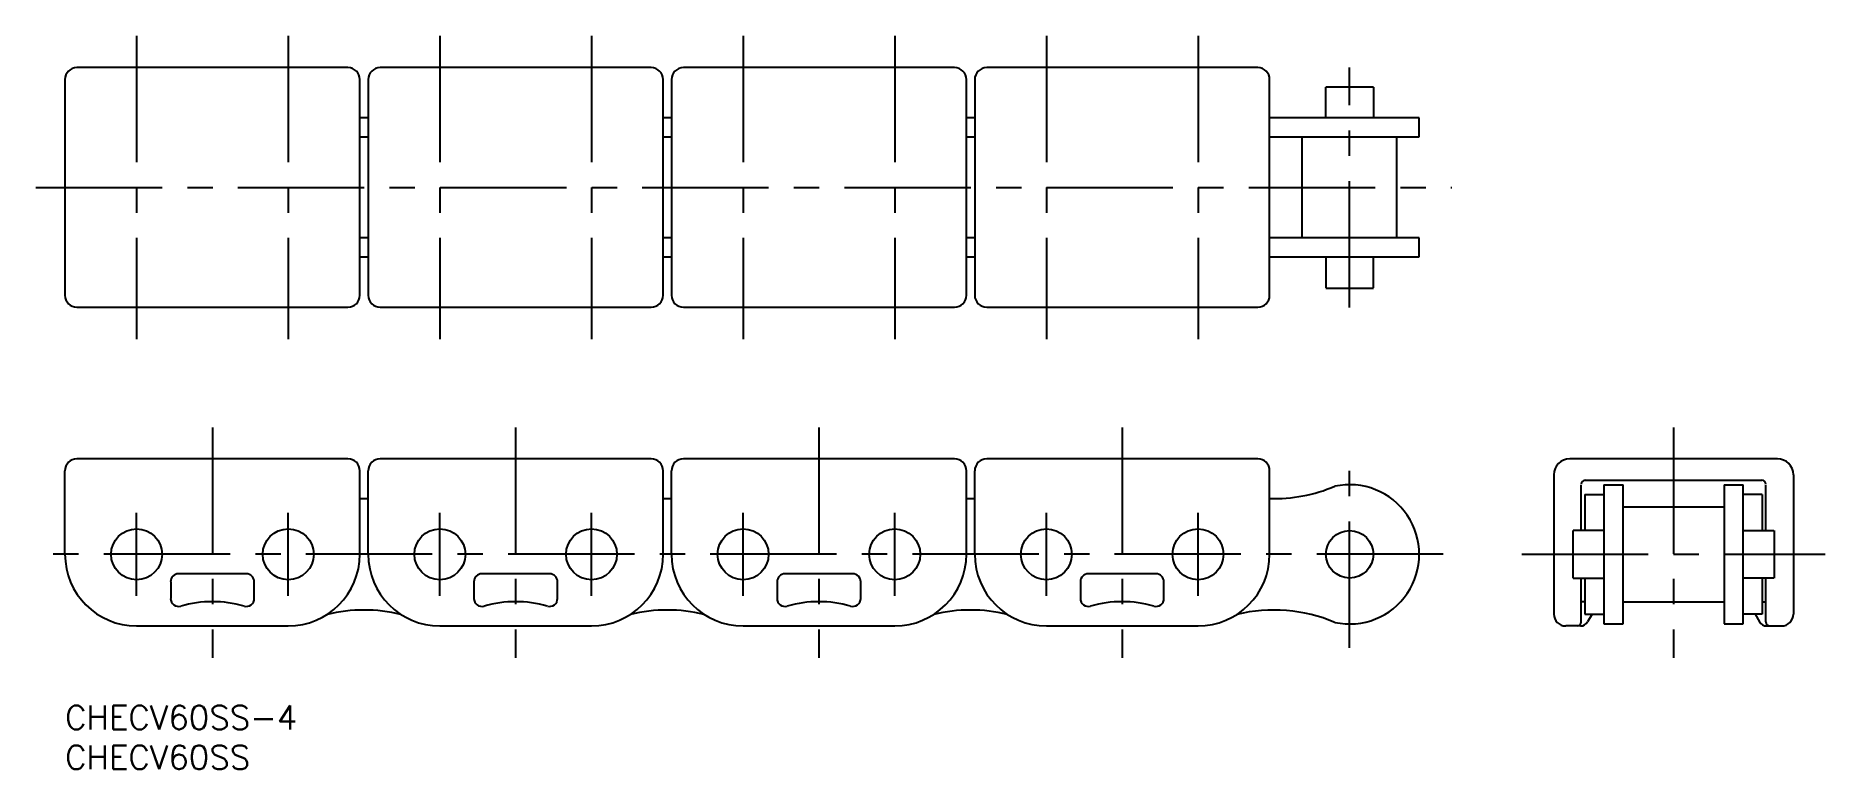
# Model space of a CAD drawing. Extents: x -4 to 221, y -8 to 84.
import ezdxf

# ---------------------------------------------------------------- set-up
doc = ezdxf.new("R2010")
doc.units = 0
doc.header["$LTSCALE"] = 0.5
doc.linetypes.add('CENTER', pattern=[50.8, 31.75, -6.35, 6.35, -6.35])
for name, color, linetype in [('MSM_CENTER', 1, 'CENTER'), ('MSM_CONTINUOUS', 7, 'CONTINUOUS'), ('MSM_PART_NUMBER', 7, 'CONTINUOUS')]:
    doc.layers.add(name, color=color, linetype=linetype)
doc.styles.get("Standard").update_dxf_attribs({"font": 'txt.shx', "height": 3, "bigfont": 'bigfont.shx'})

# ---------------------------------------------------------------- blocks, each defined once
blk = doc.blocks.new('*U11')
at = {"layer": 'MSM_PART_NUMBER'}
blk.add_text('CHECV60SS-4', height=3, dxfattribs=at).set_placement((0, -3))
blk = doc.blocks.new('*U12')
at = {"layer": 'MSM_PART_NUMBER'}
blk.add_text('CHECV60SS', height=3, dxfattribs=at).set_placement((0, -8))

msp = doc.modelspace()

# ---------------------------------------------------------------- linework, layer by layer
at = {"layer": 'MSM_CENTER'}
for p, q in [((9, 84.15), (9, 46.05)), ((28.05, 84.15), (28.05, 46.05)), ((47.1, 84.15), (47.1, 46.05)), ((66.15, 84.15), (66.15, 46.05)), ((85.2, 84.15), (85.2, 46.05)), ((104.25, 84.15), (104.25, 46.05)), ((123.3, 84.15), (123.3, 46.05)), ((142.35, 84.15), (142.35, 46.05)), ((161.4, 50.02), (161.4, 80.18)), ((-3.67, 65.1), (174.26, 65.1)), ((18.52, 34.95), (18.52, 6)), ((56.62, 34.95), (56.62, 6)), ((94.72, 34.95), (94.72, 6)), ((132.82, 34.95), (132.82, 6)), ((202.1, 34.95), (202.1, 6)), ((161.4, 7.25), (161.4, 30.75)), ((9, 13.8), (9, 24.2)), ((28.05, 13.8), (28.05, 24.2)), ((47.1, 13.8), (47.1, 24.2)), ((66.15, 13.8), (66.15, 24.2)), ((85.2, 13.8), (85.2, 24.2)), ((104.25, 13.8), (104.25, 24.2)), ((123.3, 13.8), (123.3, 24.2)), ((142.35, 13.8), (142.35, 24.2)), ((173.15, 19), (-3.67, 19)), ((183.05, 19), (221.15, 19))]:
    msp.add_line(p, q, dxfattribs=at)
at = {"layer": 'MSM_CONTINUOUS'}
for p, q in [((35.55, 80.15), (1.5, 80.15)), ((73.65, 80.15), (39.6, 80.15)), ((111.75, 80.15), (77.7, 80.15)), ((149.85, 80.15), (115.8, 80.15)), ((0, 78.65), (0, 51.55)), ((37.05, 51.55), (37.05, 78.65)), ((38.1, 78.65), (38.1, 51.55)), ((75.15, 51.55), (75.15, 78.65)), ((76.2, 78.65), (76.2, 51.55)), ((113.25, 51.55), (113.25, 78.65)), ((114.3, 78.65), (114.3, 51.55)), ((151.35, 51.55), (151.35, 78.65)), ((158.42, 77.75), (164.38, 77.75)), ((158.42, 73.86), (158.42, 77.7)), ((164.38, 77.7), (164.38, 73.86)), ((38.1, 73.86), (37.05, 73.86)), ((76.2, 73.86), (75.15, 73.86)), ((114.3, 73.86), (113.25, 73.86)), ((170.15, 73.86), (151.35, 73.86)), ((170.15, 71.46), (170.15, 73.86)), ((37.05, 71.46), (38.1, 71.46)), ((75.15, 71.46), (76.2, 71.46)), ((113.25, 71.46), (114.3, 71.46)), ((151.35, 71.46), (170.15, 71.46)), ((155.44, 58.76), (155.44, 71.46)), ((167.35, 58.76), (167.35, 71.46)), ((38.1, 58.76), (37.05, 58.76)), ((76.2, 58.76), (75.15, 58.76)), ((114.3, 58.76), (113.25, 58.76)), ((170.15, 58.76), (151.35, 58.76)), ((170.15, 56.36), (170.15, 58.76)), ((37.05, 56.36), (38.1, 56.36)), ((75.15, 56.36), (76.2, 56.36)), ((113.25, 56.36), (114.3, 56.36)), ((151.35, 56.36), (170.15, 56.36)), ((158.42, 56.36), (158.42, 52.5)), ((164.38, 52.5), (164.38, 56.36)), ((158.42, 52.45), (164.38, 52.45)), ((1.5, 50.05), (35.55, 50.05)), ((39.6, 50.05), (73.65, 50.05)), ((77.7, 50.05), (111.75, 50.05)), ((115.8, 50.05), (149.85, 50.05)), ((0, 19), (0, 29.5)), ((35.55, 31), (1.5, 31)), ((37.05, 19), (37.05, 29.5)), ((38.1, 19), (38.1, 29.5)), ((73.65, 31), (39.6, 31)), ((75.15, 19), (75.15, 29.5)), ((76.2, 19), (76.2, 29.5)), ((111.75, 31), (77.7, 31)), ((113.25, 19), (113.25, 29.5)), ((114.3, 19), (114.3, 29.5)), ((149.85, 31), (115.8, 31)), ((151.35, 19), (151.35, 29.5)), ((215.15, 31), (189.05, 31)), ((187.05, 29), (187.05, 11.5)), ((190.5, 21.98), (190.5, 27.75)), ((191, 28.3), (213.2, 28.3)), ((193.35, 27.75), (193.35, 10.25)), ((193.35, 27.75), (195.75, 27.75)), ((195.75, 10.25), (195.75, 27.75)), ((208.45, 27.75), (208.45, 10.25)), ((208.45, 27.75), (210.85, 27.75)), ((210.85, 10.25), (210.85, 27.75)), ((213.7, 21.98), (213.7, 27.75)), ((217.15, 29), (217.15, 11.5)), ((190.95, 26.5), (190.95, 21.98)), ((190.95, 26.5), (193.35, 26.5)), ((195.75, 24.96), (208.45, 24.96)), ((213.25, 26.5), (210.85, 26.5)), ((213.25, 26.5), (213.25, 21.98)), ((189.44, 21.98), (189.44, 16.02)), ((193.35, 21.98), (189.49, 21.98)), ((210.85, 21.98), (214.69, 21.98)), ((214.74, 21.98), (214.74, 16.02)), ((22.78, 16.55), (14.27, 16.55)), ((60.88, 16.55), (52.37, 16.55)), ((98.97, 16.55), (90.47, 16.55)), ((137.07, 16.55), (128.57, 16.55)), ((189.49, 16.02), (193.35, 16.02)), ((190.5, 10.5), (190.5, 16.02)), ((190.95, 16.02), (190.95, 11.5)), ((214.69, 16.02), (210.85, 16.02)), ((213.25, 16.02), (213.25, 11.5)), ((213.7, 10.5), (213.7, 16.02)), ((13.28, 15.55), (13.28, 13.45)), ((23.78, 13.45), (23.78, 15.55)), ((51.38, 15.55), (51.38, 13.45)), ((61.88, 13.45), (61.88, 15.55)), ((89.48, 15.55), (89.48, 13.45)), ((99.98, 13.45), (99.98, 15.55)), ((127.58, 15.55), (127.58, 13.45)), ((138.07, 13.45), (138.07, 15.55)), ((190.95, 13.05), (190.5, 13.05)), ((190.95, 11.5), (193.35, 11.5)), ((191.87, 11.5), (191.29, 10.5)), ((195.75, 13.05), (208.45, 13.05)), ((213.25, 11.5), (210.85, 11.5)), ((212.33, 11.5), (212.91, 10.5)), ((213.25, 13.05), (213.7, 13.05)), ((9, 10), (28.05, 10)), ((47.1, 10), (66.15, 10)), ((85.2, 10), (104.25, 10)), ((123.3, 10), (142.35, 10)), ((190.42, 10), (188.55, 10)), ((193.35, 10.25), (195.75, 10.25)), ((208.45, 10.25), (210.85, 10.25)), ((213.78, 10), (215.65, 10))]:
    msp.add_line(p, q, dxfattribs=at)
for centre, radius in [((9, 19), 3.2), ((28.05, 19), 3.2), ((47.1, 19), 3.2), ((66.15, 19), 3.2), ((85.2, 19), 3.2), ((104.25, 19), 3.2), ((123.3, 19), 3.2), ((142.35, 19), 3.2), ((161.4, 19), 2.98)]:
    msp.add_circle(centre, radius, dxfattribs=at)
for centre, radius, start, end in [((1.5, 78.65), 1.5, 90, 180), ((35.55, 78.65), 1.5, 360, 90), ((39.6, 78.65), 1.5, 90, 180), ((73.65, 78.65), 1.5, 360, 90), ((77.7, 78.65), 1.5, 90, 180), ((111.75, 78.65), 1.5, 360, 90), ((115.8, 78.65), 1.5, 90, 180), ((149.85, 78.65), 1.5, 360, 90), ((1.5, 51.55), 1.5, 180, 270), ((35.55, 51.55), 1.5, 270, 0), ((39.6, 51.55), 1.5, 180, 270), ((73.65, 51.55), 1.5, 270, 0), ((77.7, 51.55), 1.5, 180, 270), ((111.75, 51.55), 1.5, 270, 0), ((115.8, 51.55), 1.5, 180, 270), ((149.85, 51.55), 1.5, 270, 0), ((1.5, 29.5), 1.5, 90, 180), ((35.55, 29.5), 1.5, 0, 90), ((39.6, 29.5), 1.5, 90, 180), ((73.65, 29.5), 1.5, 0, 90), ((77.7, 29.5), 1.5, 90, 180), ((111.75, 29.5), 1.5, 0, 90), ((115.8, 29.5), 1.5, 90, 180), ((149.85, 29.5), 1.5, 0, 90), ((189.05, 29), 2, 90, 180), ((215.15, 29), 2, 0, 90), ((151.87, 45.73), 19.73, 268.475, 292.8645), ((161.4, 19), 8.75, 257.727, 102.273), ((191, 27.8), 0.5, 90, 180), ((213.2, 27.8), 0.5, 0, 90), ((37.57, 45.73), 19.73, 268.475, 271.525), ((75.67, 45.73), 19.73, 268.475, 271.525), ((113.77, 45.73), 19.73, 268.475, 271.525), ((9, 19), 9, 180, 270), ((28.05, 19), 9, 270, 0), ((47.1, 19), 9, 180, 270), ((66.15, 19), 9, 270, 0), ((85.2, 19), 9, 180, 270), ((104.25, 19), 9, 270, 0), ((123.3, 19), 9, 180, 270), ((142.35, 19), 9, 270, 0), ((14.27, 15.55), 1, 90, 180), ((22.78, 15.55), 1, 0, 90), ((52.37, 15.55), 1, 90, 180), ((60.88, 15.55), 1, 0, 90), ((90.47, 15.55), 1, 90, 180), ((98.97, 15.55), 1, 0, 90), ((128.57, 15.55), 1, 90, 180), ((137.07, 15.55), 1, 0, 90), ((14.27, 13.45), 1, 180, 286.0901), ((18.52, -1.28), 14.33, 73.9099, 106.0901), ((22.78, 13.45), 1, 253.9099, 0), ((37.57, -7.73), 19.73, 76.436, 103.564), ((52.37, 13.45), 1, 180, 286.0901), ((56.62, -1.28), 14.33, 73.9099, 106.0901), ((60.88, 13.45), 1, 253.9099, 0), ((75.67, -7.73), 19.73, 76.436, 103.564), ((90.47, 13.45), 1, 180, 286.0901), ((94.72, -1.28), 14.33, 73.9099, 106.0901), ((98.97, 13.45), 1, 253.9099, 0), ((113.77, -7.73), 19.73, 76.436, 103.564), ((128.57, 13.45), 1, 180, 286.0901), ((132.82, -1.28), 14.33, 73.9099, 106.0901), ((137.07, 13.45), 1, 253.9099, 0), ((151.87, -7.73), 19.73, 67.1355, 103.564), ((188.55, 11.5), 1.5, 180, 270), ((215.65, 11.5), 1.5, 270, 0), ((190, 10.5), 0.5, 270, 0), ((190.42, 11), 1, 270, 330), ((213.78, 11), 1, 210, 270), ((214.2, 10.5), 0.5, 180, 270)]:
    msp.add_arc(centre, radius, start, end, dxfattribs=at)

# ---------------------------------------------------------------- block references
for name in ['*U11', '*U12']:
    msp.add_blockref(name, (0, 0), dxfattribs=at)

doc.saveas('drawing.dxf')
